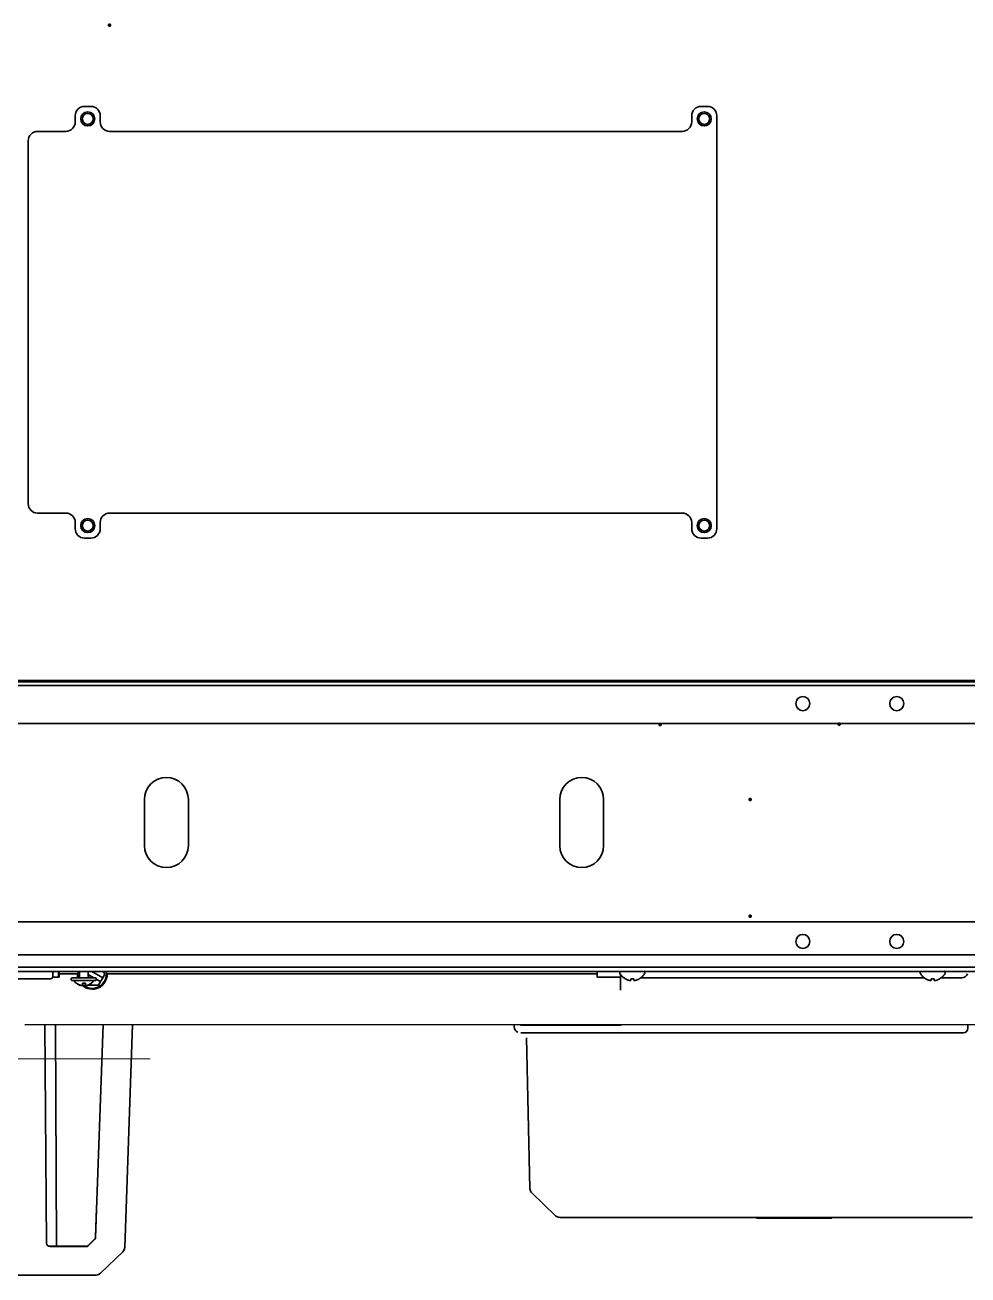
# Model space of a CAD drawing. Extents: x -760 to 4209, y 5795 to 10328.
# Drawn here: x 2001.5 to 2302.8, y 9078.4 to 9477.9 of the extents above; entities that cross this region are included whole.
import ezdxf

# ---------------------------------------------------------------- set-up
doc = ezdxf.new("R2010")
doc.units = 0
doc.header["$LTSCALE"] = 5
doc.layers.get('0').update_dxf_attribs({"linetype": 'CONTINUOUS', "lineweight": 0})
doc.layers.add('1', color=7, linetype='CONTINUOUS', true_color=0xffffff)

msp = doc.modelspace()

# ---------------------------------------------------------------- linework, layer by layer
at = {"color": 4}
msp.add_line((1941.51, 9147.47), (2041.51, 9147.47), dxfattribs=at)
at = {"layer": '1', "color": 7, "linetype": 'Continuous', "lineweight": 35}
for p, q in [((2017.55, 9446.92), (2017.55, 9448.92)), ((2020.55, 9451.92), (2022.55, 9451.92)), ((2025.55, 9448.92), (2025.55, 9446.92)), ((2214.55, 9446.92), (2214.55, 9448.92)), ((2217.55, 9451.92), (2219.55, 9451.92)), ((2222.55, 9448.92), (2222.55, 9316.92)), ((2002.55, 9324.92), (2002.55, 9440.92)), ((2005.55, 9443.92), (2014.55, 9443.92)), ((2028.55, 9443.92), (2211.55, 9443.92)), ((2014.55, 9321.92), (2005.55, 9321.92)), ((2211.55, 9321.92), (2028.55, 9321.92)), ((2017.55, 9316.92), (2017.55, 9318.92)), ((2025.55, 9318.92), (2025.55, 9316.92)), ((2214.55, 9316.92), (2214.55, 9318.92)), ((2022.55, 9313.92), (2020.55, 9313.92)), ((2219.55, 9313.92), (2217.55, 9313.92)), ((2643.55, 9268.45), (1916.55, 9268.45)), ((2641.55, 9267.99), (1918.55, 9267.99)), ((2641.55, 9266.79), (1918.55, 9266.79)), ((1916.55, 9254.72), (2643.55, 9254.72)), ((2039.71, 9215.64), (2039.71, 9230.4)), ((2053.71, 9230.4), (2053.71, 9215.64)), ((2172.41, 9215.64), (2172.41, 9230.4)), ((2186.41, 9230.4), (2186.41, 9215.64)), ((1916.55, 9191.32), (2643.55, 9191.32)), ((2643.55, 9180.69), (1916.05, 9180.69)), ((2708.05, 9175.42), (1852.05, 9175.42)), ((1916.05, 9176.75), (2643.55, 9176.75)), ((2009.66, 9173.07), (1982.07, 9173.07)), ((2012.45, 9173.62), (2010.38, 9173.62)), ((2010.42, 9174.05), (2010.41, 9173.81)), ((2010.44, 9175.42), (2010.42, 9174.05)), ((2012.25, 9175.42), (2012.25, 9174.42)), ((2012.25, 9174.42), (2012.25, 9173.62)), ((2012.45, 9174.62), (2012.45, 9175.42)), ((2014.45, 9174.62), (2012.45, 9174.62)), ((2012.45, 9173.62), (2012.45, 9174.62)), ((2018.51, 9174.62), (2014.45, 9174.62)), ((2016.29, 9173.17), (2016.29, 9172.77)), ((2016.45, 9173.42), (2016.44, 9173.42)), ((2024.14, 9173.42), (2016.45, 9173.42)), ((2018.88, 9175.42), (2018.88, 9173.92)), ((2021.71, 9173.92), (2021.71, 9175.42)), ((2023.51, 9173.42), (2021.71, 9174.46)), ((2022.85, 9175.42), (2026.36, 9173.4)), ((2024.29, 9172.77), (2024.29, 9173.17)), ((2026.36, 9173.4), (2025.66, 9172.18)), ((2026.36, 9173.4), (2027.01, 9174.52)), ((2027.01, 9174.52), (2026.49, 9175.42)), ((2181.35, 9174.62), (2027.51, 9174.62)), ((2184.35, 9174.62), (2181.35, 9174.62)), ((2184.35, 9175.42), (2184.35, 9174.62)), ((2184.35, 9174.62), (2184.35, 9173.62)), ((2191.83, 9173.62), (2184.35, 9173.62)), ((2191.55, 9175.16), (2191.55, 9174.96)), ((2191.83, 9174.55), (2191.83, 9169.42)), ((2193.25, 9173.09), (2193.25, 9173.11)), ((2197.85, 9173.11), (2197.85, 9173.09)), ((2198.32, 9173.42), (2288.78, 9173.42)), ((2199.55, 9174.96), (2199.55, 9175.16)), ((2287.55, 9175.16), (2287.55, 9174.96)), ((2289.25, 9173.09), (2289.25, 9173.11)), ((2293.85, 9173.11), (2293.85, 9173.09)), ((2294.32, 9173.42), (2300.83, 9173.42)), ((2295.55, 9174.96), (2295.55, 9175.16)), ((2016.45, 9172.52), (2016.44, 9172.52)), ((2024.14, 9172.52), (2016.45, 9172.52)), ((2019.17, 9171), (2019.17, 9170.99)), ((2020.75, 9171.63), (2020.79, 9170.99)), ((2020.81, 9171.7), (2020.86, 9170.99)), ((2021.62, 9171.06), (2025.01, 9171.06)), ((2025.66, 9172.18), (2024.29, 9172.97)), ((2025.01, 9171.06), (2025.66, 9172.18)), ((2533.75, 9158.42), (2001.51, 9158.41)), ((2007.8, 9158.41), (2008.42, 9088.48)), ((2011.3, 9158.41), (2011.61, 9087.49)), ((2024.09, 9090.44), (2026.46, 9158.41)), ((2033.37, 9087.2), (2035.86, 9158.41)), ((2157.81, 9157.68), (2157.78, 9158.29)), ((2157.81, 9157.68), (2157.81, 9157.68)), ((2159.84, 9158.29), (2161.78, 9158.29)), ((2161.78, 9158.29), (2190.74, 9158.29)), ((2190.74, 9158.29), (2191.61, 9158.29)), ((2191.74, 9158.04), (2191.74, 9158.23)), ((2302.82, 9158.23), (2302.81, 9157.26)), ((2301.31, 9155.79), (2159.92, 9155.79)), ((2162.86, 9106.01), (2161.72, 9154.2)), ((2162.86, 9105.99), (2162.86, 9106.01)), ((2170.99, 9097.36), (2163.47, 9104.62)), ((2024.09, 9090.51), (2024.41, 9099.72)), ((2173.18, 9096.8), (2172.38, 9096.8)), ((2190.32, 9096.8), (2173.18, 9096.8)), ((2192.28, 9096.8), (2190.32, 9096.8)), ((2302.28, 9096.8), (2192.28, 9096.8)), ((2235.12, 9096.8), (2235.12, 9096.56)), ((2235.34, 9096.8), (2235.34, 9096.56)), ((2236.76, 9096.59), (2236.76, 9096.8)), ((2239.36, 9096.59), (2239.36, 9096.56)), ((2240.03, 9096.59), (2240.03, 9096.56)), ((2259.43, 9096.56), (2259.43, 9096.8)), ((2304.24, 9096.8), (2302.28, 9096.8)), ((2023.8, 9089.92), (2021.65, 9087.85)), ((2023.79, 9089.82), (2021.66, 9087.77)), ((2020.97, 9087.57), (2009.41, 9087.57)), ((2020.96, 9087.49), (2009.42, 9087.49)), ((2032.76, 9085.84), (2025.64, 9078.96)), ((2033.37, 9087.21), (2033.37, 9087.2)), ((2024.25, 9078.4), (1908.46, 9078.4)), ((2024.25, 9078.4), (2024.25, 9078.4)), ((2025.64, 9078.96), (2025.64, 9078.96))]:
    msp.add_line(p, q, dxfattribs=at)
for centre, radius in [((2021.55, 9447.92), 2.25), ((2021.55, 9447.92), 1.75), ((2218.55, 9447.92), 2.25), ((2218.55, 9447.92), 1.75), ((2021.55, 9317.92), 2.25), ((2021.55, 9317.92), 1.75), ((2218.55, 9317.92), 2.25), ((2218.55, 9317.92), 1.75), ((2250.05, 9261.02), 2.25), ((2280.05, 9261.02), 2.25), ((2250.05, 9185.02), 2.25), ((2280.05, 9185.02), 2.25)]:
    msp.add_circle(centre, radius, dxfattribs=at)
for centre, radius, start, end in [((2020.55, 9448.92), 3, 90, 180), ((2022.55, 9448.92), 3, 0, 90), ((2217.55, 9448.92), 3, 90, 180), ((2219.55, 9448.92), 3, 0, 90), ((2014.55, 9446.92), 3, 270, 0), ((2028.55, 9446.92), 3, 180, 270), ((2211.55, 9446.92), 3, 270, 0), ((2005.55, 9440.92), 3, 90, 180), ((2005.55, 9324.92), 3, 180, 270), ((2014.55, 9318.92), 3, 0, 90), ((2028.55, 9318.92), 3, 90, 180), ((2211.55, 9318.92), 3, 0, 90), ((2020.55, 9316.92), 3, 180, 270), ((2022.55, 9316.92), 3, 270, 0), ((2217.55, 9316.92), 3, 180, 270), ((2219.55, 9316.92), 3, 270, 0), ((2046.71, 9230.4), 7, 0, 180), ((2179.41, 9230.4), 7, 0, 180), ((2046.71, 9215.64), 7, 180, 0), ((2179.41, 9215.64), 7, 180, 0), ((2009.66, 9173.82), 0.75, 270, 359), ((2007.95, 9179.52), 5, 299.7605, 304.9158), ((2016.58, 9173.17), 0.283, 118.0725, 180), ((2023.01, 9174.52), 4.75, 178.7962, 193.3931), ((2018.38, 9173.92), 0.5, 270, 0), ((2023.01, 9174.52), 4.5, 168.4631, 193.2863), ((2023.01, 9174.52), 4.75, 227.5537, 1.2038), ((2023.01, 9174.52), 4.5, 225.54, 11.5369), ((2022.21, 9173.92), 0.5, 180, 270), ((2024.01, 9173.17), 0.283, 0, 61.9275), ((2300.83, 9175.42), 2, 270, 336.4214), ((2016.58, 9172.77), 0.283, 180, 241.9275), ((2020.29, 9174.52), 3.74, 212.3241, 230.6243), ((2020.29, 9174.52), 3.74, 309.3665, 327.6759), ((2024.01, 9172.77), 0.283, 298.0725, 0), ((2159.81, 9157.79), 2, 183, 244.1569), ((2159.81, 9157.79), 2, 183, 243.9732), ((2301.31, 9157.29), 1.5, 270, 359), ((2164.86, 9106.06), 2, 182, 226), ((2172.38, 9098.8), 2, 226, 270), ((2009.41, 9088.57), 1, 180.5, 270.4322), ((2031.37, 9087.27), 2, 314, 358), ((2024.25, 9080.4), 2, 270, 314)]:
    msp.add_arc(centre, radius, start, end, dxfattribs=at)
for centre, major_axis, ratio, start_param, end_param in [((2007.7, 9180.03), (3.89, -3.89), 0.998783, 6.017583, 6.078404), ((2195.56, 9176.83), (3.78, 0), 0.999848, 4.579673, 4.712328), ((2195.55, 9176.83), (3.78, 0), 0.999848, 4.712449, 4.845105), ((2291.56, 9176.83), (3.78, 0), 0.999848, 4.579673, 4.712328), ((2291.55, 9176.83), (3.78, 0), 0.999848, 4.712449, 4.845105), ((2020.3, 9174.54), (3.65, -0.74), 0.997279, 4.242506, 4.615227), ((2020.28, 9174.54), (3.08, 2.11), 0.99616, 3.468614, 3.812333), ((2020.02, 9174.58), (0.76, 3.61), 0.888284, 3.11415, 3.231016), ((2020.05, 9174.58), (0.86, 3.59), 0.915338, 3.146889, 3.263755), ((2019.75, 9174.58), (0.39, 3.67), 0.44953, 3.283844, 3.400709), ((2020, 9174.54), (0.27, 3.72), 0.049459, 3.443122, 3.815843), ((2020.59, 9174.54), (0.27, -3.72), 0.049459, 5.608935, 5.981656), ((2020.84, 9174.58), (0.39, -3.67), 0.44953, 6.024068, 6.140934), ((2020.59, 9174.54), (0.27, -3.72), 0.014663, 0.29688, 0.669601), ((2020.86, 9174.58), (0.38, -3.67), 0.391513, 6.031434, 6.1483), ((2020.57, 9174.58), (0.76, -3.61), 0.888284, 6.193762, 6.310628), ((2020.31, 9174.54), (3.08, -2.11), 0.99616, 5.612445, 5.985167), ((2023.09, 9090.54), (-1, 0), 0.99863, 2.339426, 3.106734), ((2023.1, 9090.63), (-0.884, 0.467), 0.992708, 2.824178, 3.144522), ((2009.42, 9088.49), (1, 0), 0.998629, 3.150307, 4.712389), ((2020.96, 9088.56), (-0.998, -0.069), 0.998789, 1.502284, 2.270919), ((2020.96, 9088.49), (-1, 0), 0.99863, 1.570796, 2.339426), ((2016.57, 9084.38), (-4.4, -3.19), 0.024144, 3.124092, 3.127255), ((2031.37, 9087.28), (-2, 0.07), 0.99882, 2.371827, 3.141593), ((2024.25, 9080.4), (-1.39, 1.44), 0.999885, 2.373591, 3.141593)]:
    msp.add_ellipse(centre, major_axis=major_axis, ratio=ratio, start_param=start_param, end_param=end_param, dxfattribs=at)
for points, knots in [([(2191.65, 9175.42), (2191.63, 9175.39), (2191.58, 9175.32), (2191.55, 9175.22), (2191.56, 9175.17), (2191.56, 9175.16)], [0, 0, 0, 0, 0.398082, 0.898407, 1, 1, 1, 1]), ([(2191.61, 9174.76), (2191.77, 9174.49), (2192.14, 9173.99), (2192.71, 9173.44), (2193.11, 9173.19), (2193.25, 9173.11)], [0, 0, 0, 0, 0.398611, 0.796992, 1, 1, 1, 1]), ([(2193.25, 9173.11), (2193.46, 9172.99), (2193.67, 9172.88), (2193.99, 9172.74), (2194.1, 9172.7), (2194.33, 9172.62), (2194.44, 9172.59), (2194.55, 9172.56)], [0, 0, 0, 0, 0.5, 0.5, 0.75, 0.75, 1, 1, 1, 1]), ([(2196.05, 9173.08), (2196.05, 9172.96), (2196.05, 9172.85), (2196.05, 9172.72), (2196.05, 9172.68), (2196.05, 9172.61), (2196.05, 9172.58), (2196.05, 9172.55)], [0, 0, 0, 0, 0.5, 0.5, 0.75, 0.75, 1, 1, 1, 1]), ([(2197.86, 9173.11), (2198, 9173.19), (2198.4, 9173.44), (2198.97, 9173.99), (2199.34, 9174.49), (2199.5, 9174.76)], [0, 0, 0, 0, 0.203008, 0.601389, 1, 1, 1, 1]), ([(2199.55, 9175.17), (2199.55, 9175.2), (2199.55, 9175.28), (2199.5, 9175.38), (2199.43, 9175.46), (2199.37, 9175.5), (2199.35, 9175.51), (2199.35, 9175.51)], [0, 0, 0, 0, 0.240032, 0.538402, 0.785933, 0.999944, 1, 1, 1, 1]), ([(2199.49, 9174.75), (2199.5, 9174.76), (2199.53, 9174.81), (2199.56, 9174.89), (2199.55, 9174.95), (2199.55, 9174.97)], [0, 0, 0, 0, 0.189428, 0.813321, 1, 1, 1, 1]), ([(2287.65, 9175.42), (2287.63, 9175.39), (2287.58, 9175.32), (2287.55, 9175.22), (2287.56, 9175.17), (2287.56, 9175.16)], [0, 0, 0, 0, 0.398082, 0.898407, 1, 1, 1, 1]), ([(2287.61, 9174.76), (2287.77, 9174.49), (2288.14, 9173.99), (2288.71, 9173.44), (2289.11, 9173.19), (2289.25, 9173.11)], [0, 0, 0, 0, 0.398611, 0.796992, 1, 1, 1, 1]), ([(2289.25, 9173.11), (2289.46, 9172.99), (2289.67, 9172.88), (2289.99, 9172.74), (2290.1, 9172.7), (2290.33, 9172.62), (2290.44, 9172.59), (2290.55, 9172.56)], [0, 0, 0, 0, 0.5, 0.5, 0.75, 0.75, 1, 1, 1, 1]), ([(2292.05, 9173.08), (2292.05, 9172.96), (2292.05, 9172.85), (2292.05, 9172.72), (2292.05, 9172.68), (2292.05, 9172.61), (2292.05, 9172.58), (2292.05, 9172.55)], [0, 0, 0, 0, 0.5, 0.5, 0.75, 0.75, 1, 1, 1, 1]), ([(2293.86, 9173.11), (2294, 9173.19), (2294.4, 9173.44), (2294.97, 9173.99), (2295.34, 9174.49), (2295.5, 9174.76)], [0, 0, 0, 0, 0.203008, 0.601389, 1, 1, 1, 1]), ([(2295.55, 9175.17), (2295.55, 9175.2), (2295.55, 9175.28), (2295.5, 9175.38), (2295.43, 9175.46), (2295.37, 9175.5), (2295.35, 9175.51), (2295.35, 9175.51)], [0, 0, 0, 0, 0.240032, 0.538402, 0.785933, 0.999944, 1, 1, 1, 1]), ([(2295.49, 9174.75), (2295.5, 9174.76), (2295.53, 9174.81), (2295.56, 9174.89), (2295.55, 9174.95), (2295.55, 9174.97)], [0, 0, 0, 0, 0.189428, 0.813321, 1, 1, 1, 1]), ([(2019.9, 9171.63), (2019.98, 9171.63), (2020.06, 9171.63), (2020.17, 9171.63), (2020.21, 9171.63), (2020.29, 9171.63), (2020.33, 9171.63), (2020.45, 9171.63), (2020.53, 9171.63), (2020.64, 9171.63), (2020.68, 9171.63), (2020.76, 9171.63), (2020.8, 9171.63), (2020.84, 9171.63)], [0, 0, 0, 0, 0.25, 0.25, 0.375, 0.375, 0.5, 0.5, 0.75, 0.75, 0.875, 0.875, 1, 1, 1, 1]), ([(2022.56, 9171.59), (2022.56, 9171.59), (2022.57, 9171.59), (2022.6, 9171.59), (2022.64, 9171.61), (2022.66, 9171.63), (2022.66, 9171.63)], [0, 0, 0, 0, 0.017955, 0.240496, 0.878808, 1, 1, 1, 1]), ([(2191.61, 9158.29), (2191.63, 9158.29), (2191.65, 9158.29), (2191.67, 9158.3), (2191.69, 9158.3), (2191.69, 9158.31), (2191.7, 9158.32), (2191.7, 9158.32), (2191.72, 9158.33), (2191.72, 9158.35), (2191.73, 9158.37), (2191.73, 9158.38), (2191.74, 9158.4), (2191.74, 9158.41), (2191.74, 9158.42)], [0, 0, 0, 0, 0.25, 0.25, 0.375, 0.4375, 0.4375, 0.5, 0.5, 0.75, 0.75, 0.875, 0.875, 1, 1, 1, 1]), ([(2024.09, 9090.61), (2024.09, 9090.54), (2024.08, 9090.41), (2024.03, 9090.25), (2023.99, 9090.18), (2023.98, 9090.16)], [0, 0, 0, 0, 0.408716, 0.777408, 1, 1, 1, 1])]:
    msp.add_open_spline(points, degree=3, knots=knots, dxfattribs=at)
for points, degree in [([(2191.56, 9174.96), (2191.56, 9174.84), (2191.63, 9174.74)], 2), ([(2195.05, 9172.55), (2195.05, 9172.56), (2195.05, 9172.59), (2195.05, 9172.64), (2195.05, 9172.69), (2195.05, 9172.75), (2195.05, 9172.82), (2195.05, 9172.89), (2195.05, 9172.97), (2195.05, 9173.04), (2195.05, 9173.08)], 3), ([(2196.55, 9172.56), (2196.61, 9172.57), (2196.72, 9172.6), (2196.88, 9172.65), (2197.04, 9172.71), (2197.19, 9172.77), (2197.35, 9172.84), (2197.5, 9172.91), (2197.67, 9173), (2197.79, 9173.07), (2197.85, 9173.11)], 3), ([(2287.56, 9174.96), (2287.56, 9174.84), (2287.63, 9174.74)], 2), ([(2291.05, 9172.55), (2291.05, 9172.56), (2291.05, 9172.59), (2291.05, 9172.64), (2291.05, 9172.69), (2291.05, 9172.75), (2291.05, 9172.82), (2291.05, 9172.89), (2291.05, 9172.97), (2291.05, 9173.04), (2291.05, 9173.08)], 3), ([(2292.55, 9172.56), (2292.61, 9172.57), (2292.72, 9172.6), (2292.88, 9172.65), (2293.04, 9172.71), (2293.19, 9172.77), (2293.35, 9172.84), (2293.5, 9172.91), (2293.67, 9173), (2293.79, 9173.07), (2293.85, 9173.11)], 3), ([(2194.55, 9172.56), (2194.58, 9172.56), (2194.63, 9172.55), (2194.71, 9172.54), (2194.78, 9172.54), (2194.85, 9172.54), (2194.92, 9172.54), (2194.99, 9172.55), (2195.03, 9172.55), (2195.05, 9172.55)], 3), ([(2196.05, 9172.55), (2196.08, 9172.55), (2196.13, 9172.54), (2196.2, 9172.54), (2196.27, 9172.54), (2196.34, 9172.54), (2196.41, 9172.54), (2196.48, 9172.55), (2196.53, 9172.56), (2196.55, 9172.56)], 3), ([(2290.55, 9172.56), (2290.58, 9172.56), (2290.63, 9172.55), (2290.71, 9172.54), (2290.78, 9172.54), (2290.85, 9172.54), (2290.92, 9172.54), (2290.99, 9172.55), (2291.03, 9172.55), (2291.05, 9172.55)], 3), ([(2292.05, 9172.55), (2292.08, 9172.55), (2292.13, 9172.54), (2292.2, 9172.54), (2292.27, 9172.54), (2292.34, 9172.54), (2292.41, 9172.54), (2292.48, 9172.55), (2292.53, 9172.56), (2292.55, 9172.56)], 3), ([(2235.2, 9096.8), (2235.2, 9096.59)], 1), ([(2235.2, 9096.59), (2235.2, 9096.59), (2237.7, 9096.59), (2237.7, 9096.59)], 3), ([(2237.7, 9096.8), (2237.7, 9096.59)], 1), ([(2237.7, 9096.59), (2237.85, 9096.59), (2238.18, 9096.59), (2238.47, 9096.59)], 3), ([(2238.47, 9096.8), (2238.47, 9096.59)], 1), ([(2238.47, 9096.59), (2238.47, 9096.59), (2241.58, 9096.59), (2241.58, 9096.59)], 3), ([(2241.58, 9096.8), (2241.58, 9096.59)], 1), ([(2241.58, 9096.59), (2242.23, 9096.59), (2242.94, 9096.59), (2243.69, 9096.59)], 3), ([(2243.69, 9096.8), (2243.69, 9096.59)], 1), ([(2243.69, 9096.59), (2243.69, 9096.59), (2244.16, 9096.59), (2244.16, 9096.59)], 3), ([(2244.16, 9096.8), (2244.16, 9096.59)], 1), ([(2244.16, 9096.59), (2244.2, 9096.59), (2244.46, 9096.59), (2244.77, 9096.59)], 3), ([(2244.77, 9096.8), (2244.77, 9096.59)], 1), ([(2244.77, 9096.59), (2244.77, 9096.59), (2249.77, 9096.59), (2249.77, 9096.59)], 3), ([(2249.77, 9096.8), (2249.77, 9096.59)], 1), ([(2249.77, 9096.59), (2250.08, 9096.59), (2250.35, 9096.59), (2250.4, 9096.59)], 3), ([(2250.4, 9096.8), (2250.4, 9096.59)], 1), ([(2250.4, 9096.59), (2250.4, 9096.59), (2250.87, 9096.59), (2250.87, 9096.59)], 3), ([(2250.87, 9096.8), (2250.87, 9096.59)], 1), ([(2250.87, 9096.59), (2251.62, 9096.59), (2252.33, 9096.59), (2252.98, 9096.59)], 3), ([(2252.98, 9096.8), (2252.98, 9096.59)], 1), ([(2252.98, 9096.59), (2252.98, 9096.59), (2256.09, 9096.59), (2256.09, 9096.59)], 3), ([(2256.09, 9096.8), (2256.09, 9096.59)], 1), ([(2256.09, 9096.59), (2256.38, 9096.59), (2256.7, 9096.59), (2256.86, 9096.59)], 3), ([(2256.86, 9096.8), (2256.86, 9096.59)], 1), ([(2256.86, 9096.59), (2256.86, 9096.59), (2259.36, 9096.59), (2259.36, 9096.59)], 3), ([(2259.36, 9096.8), (2259.36, 9096.59)], 1)]:
    msp.add_open_spline(points, degree=degree, dxfattribs=at)
at = {"layer": '1', "color": 163, "linetype": 'Continuous', "lineweight": 70}
for p in [(2028.55, 9477.92), (2028.55, 9477.92), (2204.51, 9254.34), (2261.69, 9254.5), (2233.27, 9230.43), (2233.27, 9193.11)]:
    msp.add_point(p, dxfattribs=at)

doc.saveas('drawing.dxf')
